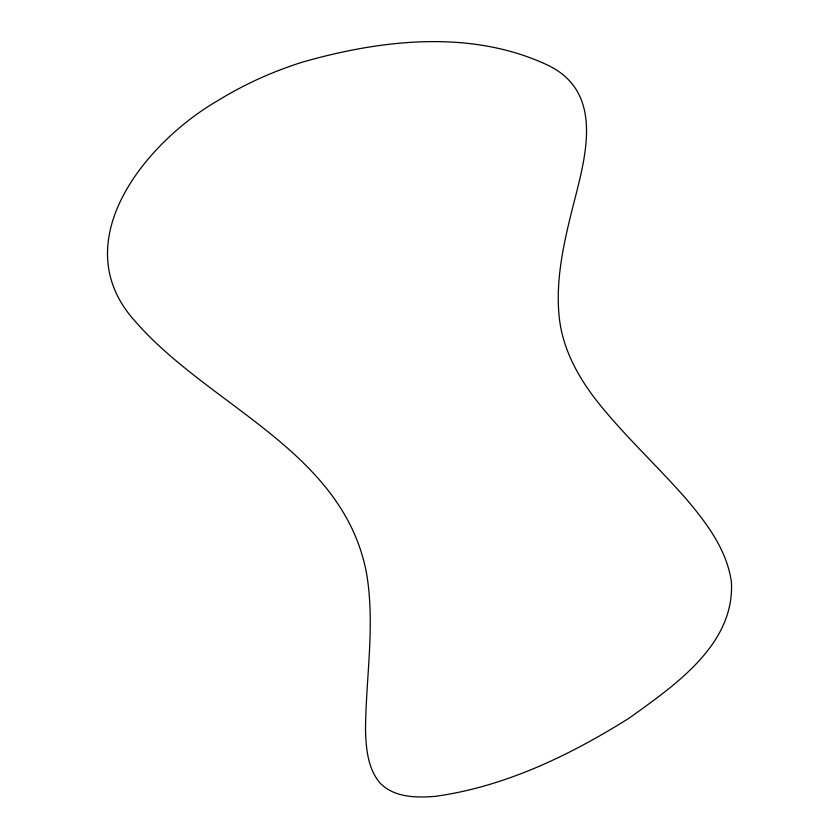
<?xml version="1.0" encoding="UTF-8"?>
<svg xmlns="http://www.w3.org/2000/svg" width="839" height="839" viewBox="0 0 839 839"><rect width="100%" height="100%" fill="white"/><g stroke="black" fill="none" stroke-linecap="round" stroke-linejoin="round"><path stroke-width="1.26" d="M731.419 582.297C734.723 644.771 674.325 685.568 629.523 717.901C570.258 755.152 505.151 786.699 435.179 796.358C416.06 797.899 393.942 797.637 379.742 782.735C367.891 768.325 366.108 748.975 365.531 731.042C365.636 678.468 375.411 625.642 366.538 573.289C343.413 450.889 209.53 406.758 135.257 321.41C63.093 241.989 146.28 141.613 218.591 100.166A329.8 274.468 -8.2 0 1 302.281 62.18C381.399 39.527 471.77 29.092 548.423 65.484C606.492 93.926 584.08 161.738 572.02 210.149C563.305 245.135 555.418 281.201 559.256 317.457C562.675 349.853 579.151 378.955 599.235 403.958C626.796 438.147 659.318 467.847 688.001 501.04C707.801 524.627 727.193 550.94 731.419 582.297"/></g></svg>
